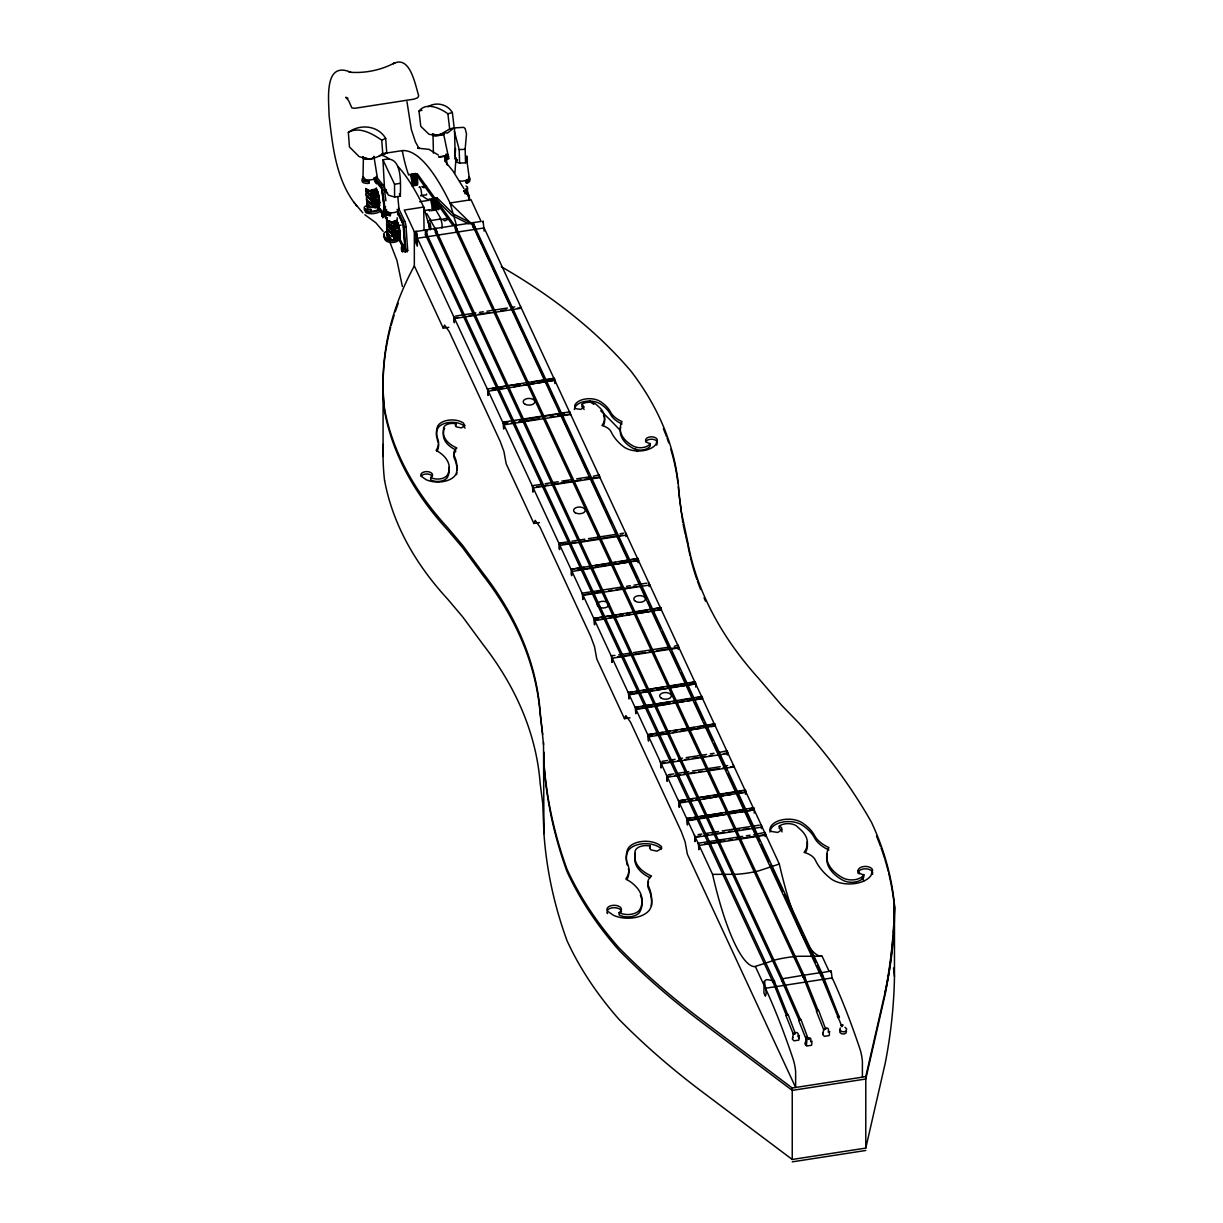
<?xml version="1.0" encoding="UTF-8"?>
<svg xmlns="http://www.w3.org/2000/svg" width="1223" height="1223" viewBox="0 0 1223 1223"><rect width="100%" height="100%" fill="white"/><g stroke="black" fill="none" stroke-linecap="round" stroke-linejoin="round"><path stroke-width="1.5" d="M384.114 234.77A7.842 4.418 -0.3 0 0 389.281 240.534L390.458 240.579L390.58 238.057A5.442 3.073 -0.3 0 1 386.728 234.312L386.713 232.706M397.169 220.675L393.302 221.562A5.442 3.073 -0.3 0 0 397.154 217.786M464.22 191.4L467.11 190.956C467.324 194.335 465.932 187.302 466.345 191.568M397.108 209.362L402.933 221.592A4.953 1.04 81.2 0 1 404.186 227.325L405.837 250.822L405.088 252.335M398.438 207.91L404.813 221.302A4.953 1.04 81.2 0 1 406.067 227.035L407.718 250.532L406.969 252.045M820.465 973.844L841.883 1026.464M362.971 178.482L363.384 157.905A5.442 1.835 -4.3 0 1 363.399 156.957M377.724 206.03L373.397 206.687C372.312 208.2 381.224 206.962 379.558 205.372L375.232 206.045L374.865 205.067L374.314 207.574M373.657 194.029C371.685 189.993 379.527 189.703 378.228 194.182L373.902 194.854L373.657 194.029L377.983 193.356M375.232 206.045L375.033 202.896L379.711 202.697L375.033 202.896M375.385 203.37L374.131 194.457L378.457 193.784L379.711 202.697M379.558 205.372L379.359 202.223M455.185 156.651L454.513 129.072L455.124 127.849L463.731 127.36L465.168 128.598L466.498 134.026L465.137 149.282L465.55 162.812L459.619 163.163L456.286 162.093A72.876 35.834 -1.8 0 1 455.231 154.48L455.537 148.442M795.393 1033.771L788.116 1014.54L787.092 1014.234L786.007 1015.793L793.314 1034.092L794.339 1034.398M825.77 1029.307L818.493 1010.076L817.468 1009.77L816.383 1011.329L823.69 1029.628M839.238 1017.23L822.131 973.584L473.561 224.176L453.473 214.101M839.467 1017.291L838.458 1016.023L837.358 1016.665L838.382 1017.949M393.439 223.167L394.203 226.194L398.53 225.536L397.75 222.51L393.439 223.167C392.644 222.54 391.146 221.256 391.681 226.438L391.375 227.524A5.595 1.177 81.2 0 0 393.302 236.574A5.595 1.177 81.2 0 0 393.577 229.297A5.595 1.177 81.2 0 0 391.284 227.524L393.347 234.449L392.094 227.814L392.094 231.437M397.72 223.58L397.75 222.51M808.143 1038.709L800.882 1019.37L799.857 1019.065L798.757 1020.624L806.064 1039.03M872.503 874.384L872.626 872.565A7.277 4.204 0 0 0 864.447 868.834A7.277 4.204 0 0 0 858.194 873.65M635.134 853.287L634.783 858.791A42.148 24.338 0 0 0 650.055 877.732M454.91 172.932L455.996 158.073A5.442 2.675 -1.8 0 0 457.402 160.626M797.931 1036.676L798.16 1033.634L797.182 1032.671L795.592 1032.457L794.094 1034.261M806.4 1045.512L807.058 1038.296L809.932 1037.853L810.895 1038.801L810.666 1041.843M812.057 1041.155L811.751 1042.439M828.292 1032.166L828.506 1029.109L827.543 1028.161L825.953 1027.947L824.455 1029.751M829.683 1031.463L829.362 1032.762M448.81 327.336L443.246 328.192L444.561 325.089L449.284 331.678L500.131 441.243L503.907 451.44L506.169 463.777L533.87 523.444L539.419 522.588M533.87 523.444L535.185 520.341L539.909 526.93L590.755 636.48L594.516 646.677L596.793 659.029L624.479 718.681L630.044 717.825M624.479 718.681L625.794 715.577L630.518 722.166L681.364 831.732L685.125 841.913L687.402 854.265L795.638 1087.476L795.638 1071.593A13.866 2.935 81.2 0 0 793.177 1059.271A424.32 89.676 81.2 0 0 765.43 988.26L832.19 977.926A424.32 89.676 81.2 0 1 859.937 1048.952A13.866 2.935 81.2 0 1 862.398 1061.274L862.398 1077.157M373.198 191.629C372.954 194.121 372.388 187.623 372.067 191.14C371.272 186.829 371.853 193.83 371.104 190.406L375.278 190.008M377.418 191.873L377.525 190.956M434.257 229.618L434.792 228.472L435.77 233.318L437.008 233.119L436.03 228.288L435.495 230.49M455.476 226.331L456.011 225.185L456.989 230.214L455.751 230.398L454.39 225.429M482.611 222.143L483.131 220.996L484.125 231.116M764.069 981.366L763.916 992.938L765.43 996.195C768.701 987.894 757.878 975.602 773.012 981.06C773.486 986.181 775.963 980.036 773.425 980.173M772.141 980.372L425.436 234.678M782.231 978.813L802.456 975.419C804.26 981.779 806.263 974.563 802.456 975.419M819.532 973.034L471.91 223.809L471.084 222.861L470.167 224.054M821.199 972.774L831.197 970.986L832.19 978.874M830.677 972.132L830.83 971.031M383.976 209.867A7.842 4.418 -0.3 0 0 389.143 215.63L390.32 215.676L390.443 213.154A5.442 3.073 -0.3 0 1 386.59 209.408M390.32 215.676L390.443 213.154M390.458 240.579L390.58 238.057M398.713 224.925L400.273 233.776L395.946 234.449L394.402 225.598M400.257 236.819C400.517 236.436 398.881 241.971 394.356 239.525C394.142 236.222 395.472 242.827 395.197 238.195C396.298 241.879 394.968 234.892 395.931 237.491L400.257 236.819L399.921 233.517L397.047 233.96M395.931 237.491L395.946 234.449M792.55 1038.189L793.452 1033.297M805.3 1043.372L806.492 1036.829L809.229 1039.535M822.911 1033.68L823.813 1028.772M792.794 1037.349L792.428 1039.244L794.033 1040.834L798.802 1040.1L799.154 1038.205M799.001 1037.272L799.368 1035.377L798.955 1037.868M805.529 1042.516L805.177 1044.411L806.783 1046.001L811.537 1045.268L811.904 1043.372M823.14 1032.839L822.789 1034.734L824.394 1036.324L829.148 1035.575L829.515 1033.68M840.247 1027.993L839.88 1029.888L841.5 1031.478L844.13 1031.83L846.255 1030.729L846.622 1028.849L845.001 1027.259M840.079 1030.209L839.727 1032.105L841.332 1033.695L843.977 1034.046L846.087 1032.961L846.454 1031.065M574.397 409.567L574.703 407.978A14.89 8.592 0 0 1 585.45 401.358A14.89 8.592 0 0 1 600.493 403.987A48.584 28.053 0 0 1 610.445 414.276A33.969 19.614 0 0 0 622.018 423.984M769.924 832.083L770.307 830.127A18.437 10.655 0 0 1 783.622 821.917A18.437 10.655 0 0 1 802.242 825.173A60.172 34.733 0 0 1 814.579 837.923A42.056 24.277 0 0 0 828.904 849.954M453.595 316.36L454.604 318.53L521.365 308.211L520.356 306.04M487.335 389.036L554.309 378.182L555.013 380.139L488.344 391.207L487.549 388.501M569.704 412.334L570.698 414.505L503.937 424.824L502.943 422.669L508.493 421.797M625.641 532.892L626.65 535.062L559.889 545.382L558.88 543.211L568.16 541.774M648.832 582.851L649.841 585.022L583.081 595.356L582.072 593.186L621.024 587.162M635.272 706.787L636.052 709.493L702.736 698.409L702.033 696.468L635.043 707.322L638.758 706.741M647.747 734.702L714.736 723.833L715.44 725.789L648.756 736.858L647.976 734.167M660.252 761.623L661.261 763.794L728.021 753.46L727.226 750.769L717.733 752.726M666.474 775.03L667.483 777.201L734.243 766.867L733.234 764.696M678.475 800.882L745.449 790.027L746.152 791.984L679.484 803.052L678.689 800.346M694.404 835.202L695.413 837.373L762.174 827.054L761.165 824.883M465.535 190.971L466.146 191.675M464.786 193.616L467.92 193.83L467.11 190.956M384.634 480.7A565.745 326.633 0 0 0 447.618 599.071L462.768 616.988L483.253 644.811A657.943 379.864 0 0 1 540.169 783.423L542.752 803.587L543.945 833.627A1125.114 649.581 0 0 0 567.029 940.732A692.952 400.074 0 0 0 618.884 1019.218A1085.504 626.711 0 0 0 702.247 1091.833L792.244 1159.465L865.777 1148.091L865.777 1076.622L885.146 992.067A1085.504 626.711 0 0 0 894.472 905.112A692.952 400.074 0 0 0 871.418 822.177A1125.114 649.581 0 0 0 798.619 722.762L781.696 705.335L758.428 678.199A657.943 379.864 0 0 1 687.678 541.728L681.318 511.718L678.903 491.814A565.745 326.633 0 0 0 630.946 371.119A675.478 389.984 0 0 0 501.308 266.721M865.777 1148.091L885.146 1063.536A1464.267 845.383 0 0 0 894.472 976.581L894.472 907.497A692.952 400.074 0 0 0 890.971 883.51M365.081 179.047A5.442 1.835 -4.3 0 0 368.857 181.065L367.542 181.661A7.842 2.645 -4.3 0 1 364.194 177.488M362.62 180.347A7.842 2.645 -4.3 0 0 367.68 183.496L368.994 182.884M367.236 207.344A5.442 1.835 -4.3 0 0 371.012 209.362L369.698 209.959A7.842 2.645 -4.3 0 1 366.35 205.785M364.775 208.644A7.842 2.645 -4.3 0 0 369.835 211.793L371.15 211.182A5.442 1.835 -4.3 0 0 376.409 210.371A5.442 1.835 -4.3 0 0 377.861 208.491L377.724 206.672M656.766 445.111L657.317 442.252A5.87 3.394 0 0 0 651.89 439.225A5.87 3.394 0 0 0 645.775 441.778M463.609 191.568L466.467 188.464M430.679 477.49A5.87 3.394 0 0 0 431.429 472.98A5.87 3.394 0 0 0 423.739 472.063A5.87 3.394 0 0 0 421.339 476.374L426.216 479.737A18.849 10.885 0 0 0 445.203 481.174A18.849 10.885 0 0 0 456.561 472.277A78.425 45.282 0 0 0 454.344 456.011A16.694 9.631 0 0 1 456.852 447.97A34.03 19.644 0 0 1 443.322 432.147L443.613 427.698A8.897 5.137 0 0 1 455.812 423.785L455.277 425.359L456.271 426.842L461.27 427.897L465.015 425.726L463.196 422.852A14.89 8.592 0 0 0 448.153 420.223A14.89 8.592 0 0 0 437.406 426.842A48.584 28.053 0 0 0 437.696 438.629A33.969 19.614 0 0 1 436.076 450.37A41.628 24.032 0 0 1 447.465 474.891A10.243 5.916 0 0 1 430.679 477.49L430.679 479.875A10.243 5.916 0 0 0 447.465 477.276A41.628 24.032 0 0 0 448.948 467.354M619.113 912.572A7.277 4.204 0 0 0 620.046 906.992A7.277 4.204 0 0 0 610.522 905.846A7.277 4.204 0 0 0 607.541 911.196L613.594 915.354A23.344 13.468 0 0 0 637.107 917.128A23.344 13.468 0 0 0 651.171 906.121A97.121 56.075 0 0 0 648.435 885.972A20.669 11.924 0 0 1 651.523 876.02A42.148 24.338 0 0 1 634.783 856.406L635.134 850.902A11.022 6.36 0 0 1 650.239 846.071L649.581 848.013L650.819 849.847L656.996 851.147L661.643 848.472L661.414 846.484L659.38 844.894A18.437 10.655 0 0 0 640.76 841.638A18.437 10.655 0 0 0 627.445 849.832A60.172 34.733 0 0 0 627.812 864.432A42.056 24.277 0 0 1 625.809 878.985A51.549 29.765 0 0 1 639.904 909.362A12.673 7.323 0 0 1 619.113 912.572L619.113 914.957A12.673 7.323 0 0 0 639.904 911.746A51.549 29.765 0 0 0 640.378 895.389M371.104 190.406L371.364 200.266L373.397 206.687M367.496 190.971L366.136 192.989L366.288 196.123L370.248 199.38M366.227 194.075L367.573 192.072M367.817 195.359L366.472 197.362L366.61 200.511L368.077 202.345L373.474 204.684M399.86 238.745L399.524 237.537L399.126 239.204M454.161 127.803L449.667 128.981L439.103 135.264A72.876 12.627 -6.6 0 1 429.059 134.331L420.773 126.305L419 111.079C426.338 101.631 440.097 108.19 447.893 113.754L452.388 112.577L454.161 127.803L447.404 133.078A74.129 12.842 -6.6 0 0 444.82 132.757M571.217 568.771L571.997 571.477L638.681 560.409L637.978 558.452L570.988 569.307L583.983 567.304M637.978 558.452L619.205 561.846M594.026 617.921L594.806 620.611L661.49 609.543L660.787 607.586L593.797 618.456L616.056 615.001M660.787 607.586L651.293 609.558M628.439 692.08L629.234 694.786L695.902 683.703L695.199 681.761L628.225 692.615L631.924 692.035M695.199 681.761L689.42 683.137M702.033 696.468L696.239 697.844M714.736 723.833L707.093 725.514M686.929 818.095L687.708 820.801L754.392 809.733L753.689 807.776L686.715 818.63L690.414 818.049M753.689 807.776L749.76 808.877M368.52 206.198L367.894 205.005L367.099 205.51L367.068 206.473L369.514 207.344L368.459 204.516M376.134 206.718L377.555 205.8M465.55 162.812L467.247 161.467A74.129 36.445 -1.8 0 0 466.819 155.978M348.341 132.359C359.409 126.107 372.449 133.781 381.729 140.156L382.845 154.755L370.768 159.357A74.129 25.026 -4.3 0 1 359.149 156.636L349.457 146.959L348.341 132.359C360.051 123.722 377.922 125.327 385.673 138.382L386.774 152.982L382.845 154.755M381.729 140.156L385.673 138.382M427.958 106.768C436.091 101.555 447.542 104.138 452.388 112.577M765.644 834.545L779.326 864.034L758.734 870.852A82.461 47.605 0 0 1 736.322 874.323L712.566 874.353L698.883 844.879L698.883 849.633L698.379 843.794L695.153 836.838L695.153 841.592L694.649 835.752L687.464 820.251L696.728 818.829M712.566 874.353L713.376 877.885A143.244 30.269 81.2 0 0 754.56 966.644L775.963 959.734A82.461 47.605 0 0 1 798.374 956.279L822.116 956.233L829.118 971.322M467.155 179.705A5.442 2.675 -1.8 0 1 465.734 180.943L467.629 181.233A7.842 3.852 -1.8 0 0 468.99 176.785M465.734 180.943L465.795 182.64L467.69 182.93A7.842 3.852 -1.8 0 0 469.051 178.482M379.298 155.627L386.774 152.982M419 111.079L421.996 110.284M448.321 157.859A7.842 1.361 -6.6 0 1 446.762 159.586L444.897 159.678L444.668 157.767L446.533 157.691A7.842 1.361 -6.6 0 0 446.181 155.734M386.713 231.942L390.565 236.024L393.24 236.131M366.869 203.798L370.829 207.054L374.972 206.458L371.104 204.883L368.184 201.933M381.607 153.808L402.275 150.612A338.221 71.469 81.2 0 1 450.033 202.987L470.595 223.06M382.952 159.907C403.33 153.67 400.349 185.04 400.364 196.184L394.601 197.071L388.425 195.145A74.129 41.765 -0.3 0 1 384.404 186.691L382.952 159.907L394.54 184.214L394.601 197.071M374.192 177.641A5.442 1.835 -4.3 0 1 375.583 178.375L381.179 185.361L383.044 185.07A4.953 1.04 81.2 0 1 384.511 190.115L385.902 200.786M394.54 184.214L400.288 183.328M371.425 189.886L376.118 189.076L376.623 190.605L376.562 189.336L372.235 190.008M372.709 190.635L377.036 189.962L377.158 191.338M381.179 185.361A4.953 1.04 81.2 0 1 382.631 190.406L384.511 190.115M373.688 192.913L377.999 192.24M374.544 196.184L378.87 195.512M374.376 196.857L378.687 196.184M374.559 197.82L378.87 197.163M374.88 198.019L379.206 197.346M374.865 199.991L379.466 199.211M374.941 200.939L379.268 200.282M375.323 201.688L379.634 201.031M375.018 203.675L379.344 203.003M463.762 190.819L466.636 190.375M375.354 204.837L379.68 204.18M374.742 205.54L379.069 204.868M464.709 192.317L467.599 191.873M375.002 206.932L379.329 206.259M373.871 207.329C377.647 209.607 378.947 204.18 379.023 206.779M419.688 201.734L429.028 200.297M383.869 213.566L381.989 213.857L381.912 212.756L383.793 212.466M381.912 212.756L384.175 212.955M382.295 213.245L382.386 214.331L384.251 214.04M381.989 213.857L381.821 214.942L384.542 214.407M381.821 214.942L383.976 215.019M387.752 214.988L385.872 215.279L385.597 217.205L384.542 214.973M382.111 215.309L382.188 216.41L384.664 215.859M424.595 210.524L430.206 209.653M387.278 217.618L385.398 217.908L385.581 213.796M392.109 222.143L397.032 221.409L397.46 223.198M392.95 222.448L397.276 221.776M402.933 221.592L404.813 221.302M393.928 224.237L398.239 223.564M393.959 225.475L398.285 224.803M397.49 225.705L401.22 225.124M429.212 220.797L440.418 219.055M394.846 227.188L399.157 226.53M394.723 228.044L399.05 227.386M404.186 227.325L406.067 227.035M394.937 228.976L399.554 228.288M395.564 230.811L399.875 230.138M395.304 231.132L399.631 230.459M392.094 231.774L394.891 231.346M395.442 232.11L399.753 231.437M395.793 232.66L400.12 231.988M395.625 235.045L399.952 234.373M395.992 236.085L400.318 235.412M395.488 237.277L399.799 236.62M395.778 238.623L400.104 237.95M394.815 239.876L399.524 239.173M403.85 248.223L401.97 248.514L401.97 247.55L403.85 247.26M404.263 251.327L402.382 251.617L401.679 249.171L401.664 247.887L403.544 247.596M401.679 249.171L403.559 248.881M401.985 249.798L403.865 249.507M401.985 250.761L403.865 250.47M405.837 250.822L407.718 250.532M455.46 316.069L475.854 312.92M479.569 312.339L483.268 311.773M486.983 311.192L507.377 308.043M511.092 307.462L514.807 306.897M520.616 306.576L484.125 227.937L417.364 238.271L453.855 316.91L454.36 322.75L454.36 317.995L458.059 317.414M469.189 315.687L474.753 314.831M478.468 314.265L489.597 312.538M500.711 310.81L506.276 309.954M517.405 308.242L521.12 307.661L554.34 379.252L550.64 379.818M492.9 388.18L496.599 387.599M500.314 387.034L520.708 383.869M531.837 382.157L552.23 378.992M491.799 390.091L495.498 389.51M499.213 388.945L502.928 388.364M514.042 386.651L519.607 385.78M523.322 385.214L527.037 384.634M530.736 384.068L534.451 383.487M538.151 382.921L554.845 380.338L569.949 412.87M503.157 422.134L569.918 411.799M512.208 421.232L515.923 420.651M519.622 420.085L564.139 413.191M454.36 317.995L487.58 389.571L488.084 395.426L488.084 390.657L503.188 423.204L503.693 429.059L503.693 424.289L507.407 423.708M511.107 423.143L514.822 422.562M518.521 421.996L522.236 421.415M525.951 420.85L538.93 418.832M550.06 417.119L553.759 416.539M557.474 415.973L570.453 413.955L599.224 475.946M541.483 484.293L532.204 485.73L533.213 487.901L599.973 477.566L599.194 474.876L593.4 476.251M545.183 483.712L558.162 481.709M561.877 481.128L571.141 479.706M576.706 478.835L589.7 476.832M563.986 481.388L567.686 480.822M536.668 486.785L540.383 486.204M544.082 485.638L547.797 485.057M553.362 484.201L564.491 482.474M568.191 481.908L571.905 481.327M575.605 480.761L581.17 479.89M584.884 479.324L599.713 477.031L625.901 533.427L625.901 536.607M571.86 541.208L584.854 539.19M588.553 538.624L616.377 534.313M620.076 533.748L623.791 533.167M503.693 424.289L532.464 486.265L532.953 492.12L532.953 487.35L559.14 543.761L562.84 543.18M563.344 544.266L567.059 543.7M570.774 543.119L576.323 542.263M580.038 541.682L598.582 538.823M602.297 538.242L615.276 536.24M618.976 535.659L622.69 535.093M595.097 565.576L615.505 562.427M621.315 562.106L625.029 561.525M577.317 570.071L590.296 568.068M594.011 567.487L597.711 566.922M601.426 566.341L605.125 565.775M608.84 565.194L629.234 562.045M632.948 561.464L638.513 560.608L649.092 583.402L649.092 586.581M626.589 586.291L630.288 585.725M634.003 585.144L646.982 583.142M597.16 591.428L600.875 590.862M584.686 594.531L590.25 593.659M593.965 593.094L597.665 592.513M608.794 590.801L612.509 590.22M616.209 589.639L636.617 586.49M619.771 614.435L623.47 613.854M627.185 613.289L630.885 612.708M634.599 612.142L647.579 610.124M559.14 543.761L559.14 548.516L559.645 549.601L559.645 544.846L571.248 569.842L571.248 574.611L571.753 575.697L571.753 570.927L582.331 593.721L582.836 599.576L582.836 594.806L594.057 618.991L594.561 624.846L594.561 620.076L598.261 619.495M601.976 618.93L605.691 618.349M609.39 617.783L622.369 615.781M626.084 615.2L629.799 614.619M633.499 614.053L652.042 611.179M657.607 610.323L661.322 609.742L678.261 646.248L678.261 649.428M614.955 655.467L611.332 655.635L612.249 658.203L679.01 647.884L678.23 645.178L674.301 646.279M618.67 654.886L629.799 653.174M633.499 652.593L668.736 647.15M617.569 656.812L621.269 656.231M624.984 655.65L645.377 652.501M649.092 651.935L652.807 651.355M656.506 650.774L676.915 647.624M635.639 691.469L639.354 690.888M643.053 690.322L646.768 689.741M650.468 689.176L663.462 687.158M667.162 686.592L685.706 683.718M594.561 620.076L611.5 656.583L612.004 662.423L612.004 657.668L628.469 693.151L628.974 699.006L628.974 694.236L638.253 692.799M641.953 692.233L653.082 690.506M656.797 689.94L669.776 687.922M673.491 687.357L677.19 686.776M680.905 686.21L684.605 685.629M688.32 685.063L693.884 684.192M642.472 706.175L670.28 701.864M681.41 700.152L692.539 698.425M644.567 706.42L648.282 705.854M628.974 694.236L635.303 707.857L635.807 713.712L635.807 708.943L645.071 707.506M648.786 706.94L652.486 706.359M656.201 705.793L669.18 703.775M672.895 703.21L684.024 701.482M687.723 700.917L702.568 698.623L714.767 724.918M649.612 734.412L662.591 732.394M666.306 731.828L670.005 731.247M673.72 730.681L677.42 730.1M681.135 729.535L694.114 727.517M697.829 726.951L703.393 726.095M635.807 708.943L648.007 735.237L648.511 741.092L648.511 736.322L652.211 735.742M655.925 735.176L668.905 733.173M672.619 732.592L676.319 732.027M680.034 731.446L683.749 730.865M689.313 730.009L700.427 728.297M711.557 726.569L715.272 725.988L727.257 751.839L727.257 755.019M662.102 761.333L667.666 760.477M671.381 759.896L675.081 759.33M678.796 758.749L682.51 758.184M686.21 757.603L706.604 754.453M710.318 753.872L714.033 753.307M648.511 736.322L660.496 762.158L661.001 768.013L661.001 763.244L664.716 762.678M668.415 762.097L673.98 761.241M677.695 760.66L681.41 760.095M685.109 759.514L688.824 758.948M692.524 758.367L698.088 757.511M701.803 756.93L705.518 756.364M709.218 755.783L712.933 755.218M724.062 753.49L727.761 752.925L733.479 765.246M668.324 774.74L673.888 773.884M677.603 773.303L688.732 771.591M692.432 771.01L720.255 766.714M723.955 766.133L727.67 765.567M661.001 763.244L666.718 775.565L667.223 781.421L667.223 776.651L670.938 776.085M674.653 775.504L680.202 774.648M683.917 774.067L695.046 772.355M698.746 771.774L702.461 771.209M708.025 770.337L719.155 768.625M722.854 768.044L726.569 767.478M730.284 766.897L733.983 766.332L745.48 791.098L745.48 794.277M680.324 800.591L685.889 799.735M689.604 799.154L693.303 798.588M697.018 798.008L709.997 796.005M713.712 795.424L741.52 791.128M667.223 776.651L678.719 801.417L679.224 807.272L679.224 802.502L684.788 801.646M688.503 801.08L692.203 800.499M695.918 799.918L699.617 799.353M703.332 798.772L716.311 796.769M720.026 796.204L723.726 795.623M727.44 795.042L731.155 794.476M738.57 793.33L745.984 792.183L753.72 808.846M694.129 817.484L721.937 813.173M725.652 812.607L744.196 809.733M700.443 818.248L704.158 817.667M707.857 817.102L728.266 813.937M731.966 813.371L735.68 812.791M739.38 812.225L744.945 811.369M748.659 810.788L752.374 810.222M698.104 834.636L701.819 834.055M705.533 833.49L718.513 831.472M722.212 830.906L750.035 826.595M753.75 826.029L759.3 825.158M697.018 836.547L700.718 835.966M704.433 835.401L708.132 834.82M711.847 834.254L724.826 832.236M728.541 831.671L732.241 831.09M735.956 830.524L739.67 829.943M743.37 829.377L748.935 828.506M742.636 836.364L698.134 843.243L699.143 845.414L765.904 835.08L765.109 832.389L753.765 834.636M746.351 835.783L750.051 835.217M716.923 840.92L720.637 840.339M704.448 844.008L717.427 842.005M721.142 841.424L724.857 840.858M728.556 840.277L732.271 839.712M735.971 839.131L756.38 835.982M760.079 835.401L763.794 834.835M803.74 975.22L819.945 972.728L820.816 975.816M543.945 762.158A1125.114 649.581 0 0 0 567.029 869.278A692.952 400.074 0 0 0 618.884 947.749A1085.504 626.711 0 0 0 702.247 1020.364L792.244 1087.996L865.777 1076.622M792.244 1161.85L865.777 1150.476M821.229 972.514L822.498 975.557M782.261 978.553C785.059 981.962 781.711 982.482 780.977 978.752L435.373 232.125M822.116 956.233L821.321 956.31A143.244 30.269 81.2 0 1 807.96 944.982M372.113 207.451L373.688 207.344M454.406 131.381L459.191 149.619L465.137 149.282M391.803 236.452L393.393 236.436M390.32 214.071L389.143 214.025A7.842 4.418 -0.3 0 1 385.658 206.733M390.458 238.974L389.281 238.928A7.842 4.418 -0.3 0 1 385.795 231.636M348.005 98.299L345.742 97.259L348.647 100.714L351.888 107.93L354.884 108.281L414.138 99.109L417.639 97.764L418.709 95.807C415.209 84.739 410.072 54.668 393.286 63.703L394.968 62.725C380.98 70.215 364.851 73.533 349.044 72.157L350.833 72.264C323.438 60.447 328.926 100.622 329.063 115.375C332.503 145.613 335.821 178.466 354.792 203.492M367.726 189.596L365.815 188.602L365.952 191.751L369.912 194.992M839.268 1016.481L837.587 1016.741L838.382 1017.735M842.999 1025.073L840.843 1025.394L841.867 1026.678M841.928 1024.966L842.754 1025.21M367.878 190.008L372.48 191.537M386.697 229.389L386.713 232.905L389.204 236.008L386.713 234.296M437.223 197.897L435.556 198.248L435.709 199.196L452.006 215.462L468.669 223.809M393.317 222.525L390.489 221.562A5.442 3.073 -0.3 0 1 386.636 217.816L386.651 221.332L390.504 225.429M393.378 234.082L388.104 231.392L386.697 229.053L386.682 225.536M372.893 201.474L367.863 197.545M392.996 234.724L388.15 230.276M418.404 147.815L419.672 148.411L417.716 148.182L428.967 149.344L438.415 155.107M369.835 193.907L365.86 190.65M370.172 198.279L366.197 195.038M370.508 202.666L366.533 199.41M369.514 207.344L366.946 204.898L366.808 201.749M376.118 189.076L375.935 190.635M584.166 409.445L581.919 406.663L581.919 404.278L584.166 407.06L580.742 409.415L575.62 408.62L574.703 405.593A14.89 8.592 0 0 1 585.45 398.973A14.89 8.592 0 0 1 600.493 401.603A48.584 28.053 0 0 1 610.445 411.891A33.969 19.614 0 0 0 622.018 421.614A41.628 24.032 0 0 0 633.407 446.135A10.243 5.916 0 0 0 650.193 443.536L650.193 445.921A10.243 5.916 0 0 1 633.407 448.52A41.628 24.032 0 0 1 620.734 427.255M782.017 831.93L781.497 829.989L779.234 828.491L779.234 826.121L781.497 827.604L782.017 829.561L777.797 832.466L771.438 831.472L769.924 829.698L770.307 827.742A18.437 10.655 0 0 1 783.622 819.548A18.437 10.655 0 0 1 802.242 822.804A60.172 34.733 0 0 1 814.579 835.538A42.056 24.277 0 0 0 828.904 847.57A51.549 29.765 0 0 0 843.014 877.946A12.673 7.323 0 0 0 863.805 874.72L863.805 877.105A12.673 7.323 0 0 1 843.014 880.315A51.549 29.765 0 0 1 827.314 853.99M389.204 236.008L387.263 232.783M390.504 224.451L386.636 220.369M390.519 228.319L386.667 224.237M390.534 229.282L386.667 225.2L386.651 221.684M390.55 232.171L386.682 228.089M368.276 190.421L370.11 191.751M370.447 196.123L367.527 193.173L367.466 191.384M422.608 195.16L426.368 194.946L426.628 194.044M394.356 239.525L392.079 233.012M661.414 848.869L659.38 847.279A18.437 10.655 0 0 0 640.76 844.023A18.437 10.655 0 0 0 627.445 852.217A60.172 34.733 0 0 0 626.421 861.374M364.836 214.728L375.828 222.754L383.12 231.33M389.113 220.66L390.886 222.189M389.128 224.512L390.901 226.056M390.932 229.909L388.134 226.423M438.461 199.15L452.22 212.863M362.849 212.878L353.646 202.009M444.591 160.748L453.06 171.159L463.93 188.648M469.586 200.022L468.073 193.127M376.149 176.448L383.044 185.07M374.406 180.209L376.332 182.624L376.195 180.805L381.652 187.899L384.649 209.102M374.697 181.401L376.653 183.847L376.516 182.013L381.607 188.617L384.419 209.622A5.121 1.085 81.2 0 0 383.732 211.579M378.381 206.656L382.723 212.083M381.821 211.778L378.213 207.268L378.075 205.449M377.861 208.491L381.912 213.551M382.386 214.331L382.188 216.41M405.012 251.556C407.412 252.29 403.636 242.123 404.354 248.972M355.664 204.638L356.826 206.137M417.181 173.59L456.041 227.295L804.596 976.596L818.065 1010.32L816.811 1011.069L803.343 977.376L455.613 229.817M415.958 174.385L452.586 225.017M428.967 209.913L429.747 211.013M429.885 218.993L430.679 220.079M418.495 147.479L415.453 141.944L411.356 129.577L406.969 101.677M399.401 193.83L400.364 196.184M435.984 210.218L441.763 220.094M426.934 213.719L436.611 231.33L783.026 979.745L800.454 1019.615L799.185 1020.364L781.772 980.525M390.122 242.827L396.986 260.56L402.352 286.442M399.034 237.231L403.651 246.587A5.121 1.085 81.2 0 1 404.66 244.631L403.162 224.68L397.888 213.368L397.888 214.973M399.034 238.042L403.972 248.391M399.05 239.647L402.826 247.566M401.97 247.55L402.382 251.617M473.76 226.943L475.365 230.398M476.985 233.868L481.801 244.233M483.421 247.703L489.047 259.811M493.068 268.449L498.694 280.556M500.314 284.026L514.791 315.152M516.396 318.607L522.022 330.714M526.058 339.367L531.684 351.475M533.289 354.93L538.12 365.31M539.725 368.765L547.766 386.071M549.387 389.526L555.013 401.633M559.033 410.271L571.095 436.229M572.716 439.684L580.757 456.974M582.362 460.429L587.988 472.537M592.024 481.189L604.086 507.132M605.691 510.587L611.332 522.695M615.352 531.348L637.061 578.051M638.681 581.506L646.722 598.796M648.328 602.251L660.405 628.209M662.01 631.664L670.051 648.954M671.656 652.409L679.713 669.715M681.318 673.17L693.38 699.113M694.985 702.568L703.042 719.873M704.647 723.328L712.688 740.618M714.293 744.088L726.37 770.031M727.975 773.486L736.017 790.777M737.622 794.247L759.345 840.935M760.951 844.39L769.007 861.695M770.612 865.15L782.674 891.093M784.279 894.548L792.336 911.854M793.941 915.308L801.982 932.599M803.587 936.069L815.665 962.012M817.27 965.467L820.495 972.377M426.674 233.883L774.22 981.06L787.688 1014.8L786.435 1015.549L772.967 981.84M626.405 534.512L638.009 559.523L638.009 562.702M649.596 584.487L660.817 608.657M678.765 647.334L695.23 682.831M702.063 697.538L695.734 683.917L695.734 687.081M761.914 826.503L765.139 833.459L765.139 836.639M415.851 235.015L404.263 210.066L423.724 207.054L430.267 229.832M679.224 802.502L686.959 819.165L687.464 825.021L687.464 820.251M755.371 966.552L763.916 985.004M456.576 225.766L450.033 202.987L471.023 199.731L481.098 221.439L414.337 231.758L414.337 265.895L443.246 328.192M823.186 978.843L826.335 986.747M685.614 535.766L687.678 544.113M779.326 864.034L780.136 867.55A143.244 30.269 81.2 0 0 793.498 913.81M683.076 524.086L685.201 534.099M447.924 154.48L443.536 133.659A5.442 0.948 -6.6 0 1 438.14 135.447A5.442 0.948 -6.6 0 1 433.08 134.79M438.476 201.275L439.026 204.348M437.085 201.826L437.024 201.505A6.039 1.284 81.2 0 0 434.868 198.508M435.587 201.734L436.137 204.776A6.039 1.284 81.2 0 1 435.51 210.111M430.022 222.739L430.572 225.781A6.039 1.284 81.2 0 1 430.756 228.67M682.786 522.42L678.903 494.199A565.745 326.633 0 0 0 678.322 486.693M373.902 156.284L377.341 177.549A7.46 2.522 -4.3 0 1 368.184 179.934A7.46 2.522 -4.3 0 1 363.002 177.167M466.513 157.843L469.051 176.326A7.46 3.669 -1.8 0 1 459.894 181.035M382.631 190.406L384.939 208.17M469.036 198.034L469.342 200.526M447.893 113.754L449.667 128.981M447.159 164.952L445.982 154.786A5.442 0.948 -6.6 0 1 445.906 155.29M445.554 157.92L445.768 159.816M397.827 196.934L399.05 209.637A7.46 4.204 -0.3 0 1 389.908 212.649A7.46 4.204 -0.3 0 1 384.634 207.513M465.015 428.111L463.196 425.222A14.89 8.592 0 0 0 448.153 422.592A14.89 8.592 0 0 0 437.406 429.212A48.584 28.053 0 0 0 436.81 438.079M542.752 734.503L540.169 714.339A657.943 379.864 0 0 0 483.253 575.727L462.768 547.904L447.633 529.972A565.745 326.633 0 0 1 384.634 411.616M396.833 221.424L396.94 222.785M375.583 178.375L375.721 180.194A5.442 1.835 -4.3 0 0 374.33 179.46M368.857 181.065L368.857 183.45M371.012 209.362L371.012 211.747M543.516 744.562L540.169 711.969A657.943 379.864 0 0 0 483.253 573.358L462.768 545.534L447.633 527.587A565.745 326.633 0 0 1 384.634 409.231M543.516 742.178L543.945 833.627M466.666 181.585L466.712 183.282M459.191 149.619L459.619 163.163M433.018 135.294L433.431 153.15M427.01 230.734L426.98 229.679L426.796 234.831L425.405 235.045L425.604 229.893L425.619 232.722M424.06 230.26L423.724 207.054A338.221 71.469 81.2 0 0 397.628 166.129M467.461 188.204L467.522 191.614M404.247 248.101L404.247 249.064M397.628 213.643L397.628 212.038L403.269 224.161L405.073 246.236A4.143 0.871 81.2 0 0 403.911 247.122M543.914 752.191L543.945 764.543A1125.114 649.581 0 0 0 567.029 871.647A692.952 400.074 0 0 0 618.884 950.133A1085.504 626.711 0 0 0 702.247 1022.749L792.244 1090.381L865.777 1079.007L885.146 994.452A1464.267 845.383 0 0 0 890.696 960.101M792.244 1087.996L792.244 1159.465M761.409 828.598L761.409 825.418L754.224 809.932L754.224 813.112M650.239 846.071L650.239 848.456M554.845 380.338L554.845 383.518M472.827 227.142L474.998 227.402L473.27 222.525L472.353 225.047M455.812 423.785L455.812 426.17M383.074 387.431L383.074 456.515M372.266 200.771A5.595 1.177 81.2 0 1 371.838 198.493M371.945 193.356A5.595 1.177 81.2 0 1 374.284 198.829A5.595 1.177 81.2 0 1 373.428 203.874M419.168 187.471A4.754 1.009 81.2 0 1 421.278 191.017A4.754 1.009 81.2 0 1 420.498 195.588M377.204 193.769A4.754 1.009 81.2 0 1 377.831 195.359M378.595 200.052A4.754 1.009 81.2 0 1 378.519 201.887M376.302 187.929A5.442 1.835 -4.3 0 1 374.849 189.81M369.591 190.62A5.442 1.835 -4.3 0 1 365.815 188.602M375.415 177.503A5.442 1.835 -4.3 0 1 373.978 178.42M373.871 157.232A5.442 1.835 -4.3 0 1 372.434 158.149M369.988 158.791A5.442 1.835 -4.3 0 1 364.76 158.654M367.022 158.379A5.855 1.972 -4.3 0 1 362.925 157.247M374.253 157.247A5.855 1.972 -4.3 0 1 367.068 159.112A5.855 1.972 -4.3 0 1 363.017 156.941M379.772 209.5A7.46 2.522 -4.3 0 1 370.615 211.869A7.46 2.522 -4.3 0 1 365.432 209.118M379.91 211.334A7.46 2.522 -4.3 0 1 370.752 213.704A7.46 2.522 -4.3 0 1 365.57 210.937M383.991 212.175A4.143 0.871 81.2 0 1 384.542 210.601M392.216 227.371A5.595 1.177 81.2 0 1 393.775 226.668A5.595 1.177 81.2 0 1 395.105 234.296A5.595 1.177 81.2 0 1 393.653 235.535M392.568 231.682A5.595 1.177 81.2 0 1 392.277 229.389M439.913 219.238A4.754 1.009 81.2 0 1 441.641 222.127A4.754 1.009 81.2 0 1 441.9 228.12M398.117 226.759A4.754 1.009 81.2 0 1 398.713 228.777M393.409 239.662A5.442 3.073 -0.3 0 1 390.58 239.662M386.483 191.552A5.442 3.073 -0.3 0 1 386.483 189.962M387.615 193.081A5.855 3.302 -0.3 0 1 386.101 189.917M397.276 239.647A7.46 4.204 -0.3 0 1 384.786 237.812M399.218 239.356A7.46 4.204 -0.3 0 1 392.002 242.506A7.46 4.204 -0.3 0 1 384.802 239.418M444.453 155.871A5.442 0.948 -6.6 0 1 439.195 156.682M441.916 133.98A5.442 0.948 -6.6 0 1 439.454 134.499A5.855 1.009 -6.6 0 0 442.191 134.01M436.657 134.805A5.442 0.948 -6.6 0 1 434.257 134.805M432.927 134.53A5.442 0.948 -6.6 0 1 432.988 134.026M443.445 132.91A5.442 0.948 -6.6 0 1 443.368 133.399M446.089 154.098A7.46 1.299 -6.6 0 1 447.037 155.566A7.46 1.299 -6.6 0 1 438.629 157.079M436.535 134.882A5.855 1.009 -6.6 0 1 432.606 134.056M443.827 132.848A5.855 1.009 -6.6 0 1 443.75 133.383M443.918 133.597A5.855 1.009 -6.6 0 1 436.626 135.646A5.855 1.009 -6.6 0 1 434.272 134.194M446.196 156.697A5.442 0.948 -6.6 0 1 444.668 157.767M446.426 158.593A5.442 0.948 -6.6 0 1 446.349 159.097M467.155 194.182A5.595 1.177 81.2 0 1 469.663 198.936M466.59 193.601A5.595 1.177 81.2 0 1 467.125 193.83M467.721 194.977A5.595 1.177 81.2 0 1 468.287 196.827M466.024 186.018A5.442 2.675 -1.8 0 1 466.009 189.81M457.387 159.953A5.442 2.675 -1.8 0 1 455.98 158.791M457.096 160.106A5.855 2.874 -1.8 0 1 455.598 157.354M466.88 157.094A5.855 2.874 -1.8 0 1 466.88 158.593M457.112 160.779A5.855 2.874 -1.8 0 1 455.613 158.042M466.911 157.782A5.855 2.874 -1.8 0 1 466.896 159.265M414.826 173.88A6.039 1.284 81.2 0 1 416.967 176.892L417.532 179.949A6.039 1.284 81.2 0 1 416.905 185.285M413.374 174.109A6.039 1.284 81.2 0 1 415.53 177.121L416.08 180.163A6.039 1.284 81.2 0 1 415.453 185.499M411.937 174.339A6.039 1.284 81.2 0 1 414.093 177.335L414.643 180.393A6.039 1.284 81.2 0 1 414.016 185.728M411.784 184.841A6.039 1.284 81.2 0 0 413.206 180.607L412.655 177.564A6.039 1.284 81.2 0 0 411.081 174.063M409.644 174.293A6.039 1.284 81.2 0 1 411.203 177.778L411.769 180.836A6.039 1.284 81.2 0 1 411.723 185.682M427.79 220.553A6.039 1.284 81.2 0 1 428.57 222.953L429.135 226.01A6.039 1.284 81.2 0 1 429.319 228.9M436.305 198.264A6.069 1.284 81.2 0 1 437.681 198.86M439.225 207.237A6.069 1.284 81.2 0 1 438.4 209.699M437.589 204.562A6.039 1.284 81.2 0 1 437.544 209.408M433.431 198.722A6.039 1.284 81.2 0 1 434.027 198.233M433.294 209.24A6.039 1.284 81.2 0 0 434.7 205.005L434.15 201.948A6.039 1.284 81.2 0 0 431.994 198.952M431.138 198.676A6.039 1.284 81.2 0 1 432.713 202.177L433.263 205.235A6.039 1.284 81.2 0 1 432.636 210.57M429.12 199.395A6.039 1.284 81.2 0 1 431.26 202.407L431.826 205.449A6.039 1.284 81.2 0 1 431.199 210.784M381.561 155.229A338.221 71.469 81.2 0 1 389.403 158.99M408.635 175.088A47.437 10.029 81.2 0 1 402.275 150.612M428.264 199.655A222.311 46.978 81.2 0 1 422.256 195.711M894.472 905.112A1464.267 845.383 0 0 1 885.146 992.067M894.472 907.497A1464.267 845.383 0 0 1 893.356 932.904M893.08 936.543A1464.267 845.383 0 0 1 890.91 958.297M876.539 836.211A692.952 400.074 0 0 1 880.453 846.255M881.064 847.921A692.952 400.074 0 0 1 884.458 858.042M884.978 859.723A692.952 400.074 0 0 1 888.28 871.586M888.708 873.298A692.952 400.074 0 0 1 890.619 881.814M705.503 601.135A657.943 379.864 0 0 1 704.035 597.833M700.596 589.532A657.943 379.864 0 0 1 697.477 581.2M696.896 579.519A657.943 379.864 0 0 1 690.506 557.657M690.108 555.976A657.943 379.864 0 0 1 687.983 545.81M663.355 428.661A565.745 326.633 0 0 1 666.489 436.55M667.07 438.14A565.745 326.633 0 0 1 668.752 442.894M670.785 449.254A565.745 326.633 0 0 1 677.909 482.932M384.572 409.231A675.478 389.984 0 0 1 414.337 265.895M384.572 411.616A675.478 389.984 0 0 1 390.687 327.153M391.146 325.456A675.478 389.984 0 0 1 394.142 315.228M395.243 311.834A675.478 389.984 0 0 1 398.239 303.365M651.523 905.968A97.121 56.075 0 0 0 648.435 888.341A20.669 11.924 0 0 1 648.572 881.905M627.185 865.013A60.172 34.733 0 0 1 626.711 863.193M628.408 868.636A42.056 24.277 0 0 1 626.895 879.627M607.541 913.581A7.277 4.204 0 0 1 606.914 911.961M607.434 910.309A7.277 4.204 0 0 1 615.658 907.756A7.277 4.204 0 0 1 621.467 911.991M807.042 842.112A42.148 24.338 0 0 1 805.911 851.743M456.852 472.613A78.425 45.282 0 0 1 456.561 474.662M456.974 470.565A78.425 45.282 0 0 0 454.344 458.396A16.694 9.631 0 0 1 454.467 453.183M455.078 452.189A16.694 9.631 0 0 1 455.873 451.241M455.659 449.819A34.03 19.644 0 0 1 443.322 434.517L443.613 430.068A8.897 5.137 0 0 1 444.683 428.34M437.192 439.546A48.584 28.053 0 0 0 437.696 440.999A33.969 19.614 0 0 1 438.186 442.481M438.476 443.964A33.969 19.614 0 0 1 436.963 451.348M421.247 476.129A5.87 3.394 0 0 1 426.72 473.989A5.87 3.394 0 0 1 432.178 476.16M603.459 415.101A34.03 19.644 0 0 1 603.443 425.436M863.805 874.72A7.277 4.204 0 0 1 858.149 870.149A7.277 4.204 0 0 1 865.41 866.419A7.277 4.204 0 0 1 872.626 870.195L870.99 875.53A23.344 13.468 0 0 1 852.171 883.862A23.344 13.468 0 0 1 830.432 878.389A97.121 56.075 0 0 1 815.359 860.136A20.669 11.924 0 0 0 804.077 852.416A42.148 24.338 0 0 0 801.585 830.6L796.509 825.938A11.022 6.36 0 0 0 779.234 826.121M650.193 443.536A5.87 3.394 0 0 1 645.637 439.852A5.87 3.394 0 0 1 651.492 436.825A5.87 3.394 0 0 1 657.317 439.883L656.002 444.194A18.849 10.885 0 0 1 640.806 450.92A18.849 10.885 0 0 1 623.256 446.487A78.425 45.282 0 0 1 611.087 431.765A16.694 9.631 0 0 0 601.961 425.528A34.03 19.644 0 0 0 599.958 407.916L595.861 404.14A8.897 5.137 0 0 0 581.919 404.278M807.165 943.743A143.244 30.269 81.2 0 1 794.094 915.461M893.493 968.005A692.952 400.074 0 0 1 894.456 976.581M635.379 448.535A565.745 326.633 0 0 1 637.519 451.532M384.572 480.7A675.478 389.984 0 0 1 383.288 444.423M857.72 870.975A1125.114 649.581 0 0 1 859.509 873.788M862.154 878.022A1125.114 649.581 0 0 1 863.881 880.85M589.471 400.578A675.478 389.984 0 0 1 593.736 404.385M600.692 410.79A675.478 389.984 0 0 1 620.244 430.465M401.511 247C400.945 255.072 404.905 250.577 401.511 247M415.988 231.376L415.851 242.949L417.364 246.205L417.211 234.006L415.988 231.376M381.698 211.992L382.784 217.648L381.698 211.992M447.328 219.498L444.729 220.935L442.741 219.146L446.089 218.458L447.328 219.498M426.43 186.523L423.846 187.7L421.859 186.584L426.43 186.523M371.868 195.588L372.373 202.024L371.868 195.588M370.722 194.595A5.595 1.177 81.2 0 0 372.48 204.027A5.595 1.177 81.2 0 0 373.153 197.82A5.595 1.177 81.2 0 0 370.722 194.595M524.896 404.156A5.84 3.363 0 0 0 534.65 402.642A5.84 3.363 0 0 0 527.51 398.515A5.84 3.363 0 0 0 524.896 404.156M575.299 512.773A5.84 3.363 0 0 0 585.068 511.26A5.84 3.363 0 0 0 577.913 507.132A5.84 3.363 0 0 0 575.299 512.773M598.903 607.021A5.84 3.363 0 0 0 608.672 605.523A5.84 3.363 0 0 0 601.517 601.395A5.84 3.363 0 0 0 598.903 607.021M635.517 601.364A5.84 3.363 0 0 0 645.27 599.851A5.84 3.363 0 0 0 638.131 595.723A5.84 3.363 0 0 0 635.517 601.364M661.398 698.272A5.84 3.363 0 0 0 671.152 696.758A5.84 3.363 0 0 0 664.013 692.631A5.84 3.363 0 0 0 661.398 698.272"/></g></svg>
